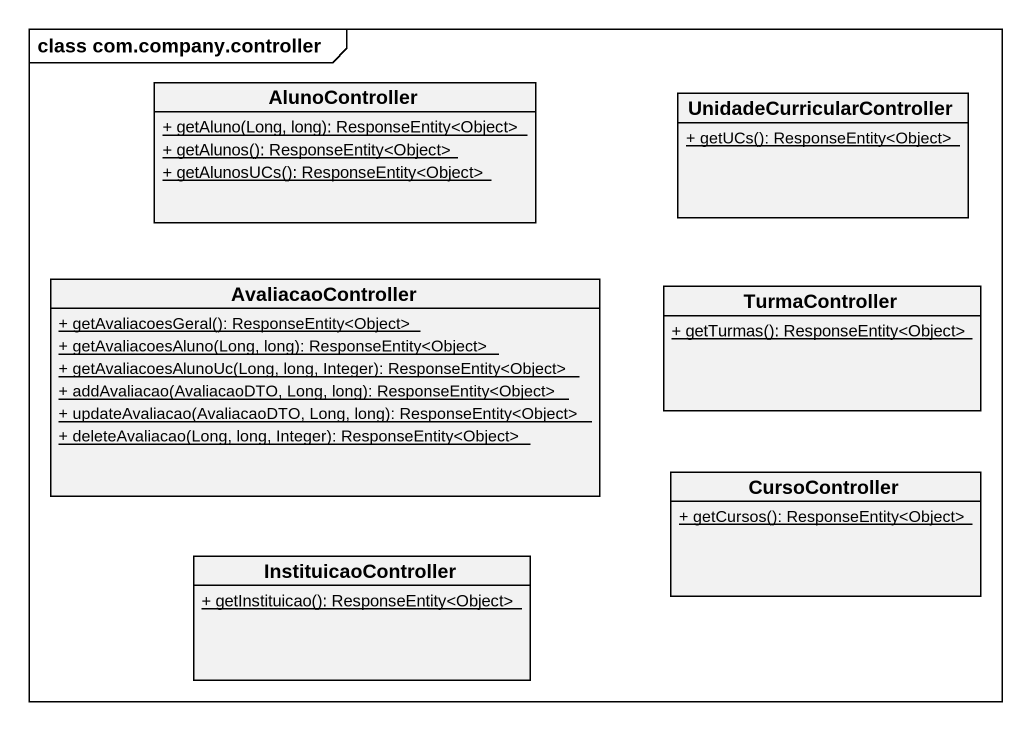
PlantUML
@startuml
mainframe class com.company.controller
hide circle
hide empty members
skinparam classAttributeIconSize 0
class AlunoController {
  {static} + getAluno(Long, long): ResponseEntity<Object>
  {static} + getAlunos(): ResponseEntity<Object>
  {static} + getAlunosUCs(): ResponseEntity<Object>
}
class UnidadeCurricularController {
  {static} + getUCs(): ResponseEntity<Object>
}
class AvaliacaoController {
  {static} + getAvaliacoesGeral(): ResponseEntity<Object>
  {static} + getAvaliacoesAluno(Long, long): ResponseEntity<Object>
  {static} + getAvaliacoesAlunoUc(Long, long, Integer): ResponseEntity<Object>
  {static} + addAvaliacao(AvaliacaoDTO, Long, long): ResponseEntity<Object>
  {static} + updateAvaliacao(AvaliacaoDTO, Long, long): ResponseEntity<Object>
  {static} + deleteAvaliacao(Long, long, Integer): ResponseEntity<Object>
}
class TurmaController {
  {static} + getTurmas(): ResponseEntity<Object>
}
class CursoController {
  {static} + getCursos(): ResponseEntity<Object>
}
class InstituicaoController {
  {static} + getInstituicao(): ResponseEntity<Object>
}
@enduml
